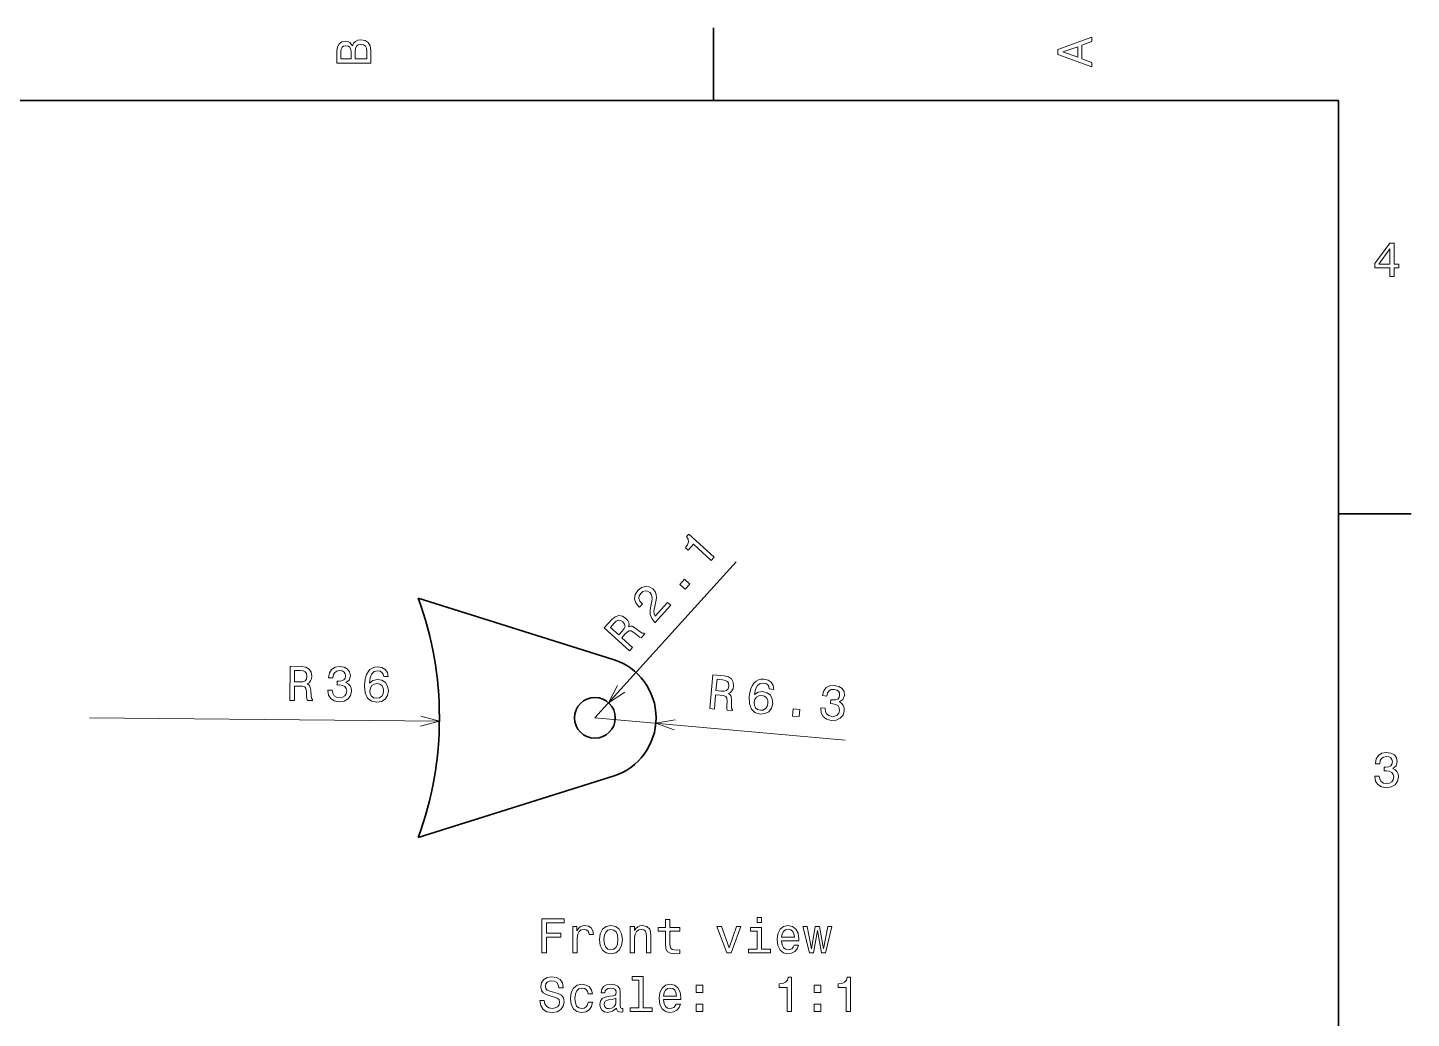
# Model space of a CAD drawing. Extents: x 0 to 297, y 0 to 210.
# Drawn here: x 152.1 to 294.5, y 105.6 to 207.5 of the extents above; entities that cross this region are included whole.
import ezdxf

# ---------------------------------------------------------------- set-up
doc = ezdxf.new("R2010")
doc.units = 0

msp = doc.modelspace()

# ---------------------------------------------------------------- linework, layer by layer
at = {"color": 7, "lineweight": 35, "ltscale": 0.1875}
for p, q in [((222.699997, 200), (222.699997, 207.5)), ((287, 157.5), (294.5, 157.5))]:
    msp.add_line(p, q, dxfattribs=at)
at = {"color": 7, "lineweight": 35}
for p, q in [((287, 200), (10, 200)), ((287, 10), (287, 200)), ((192.310928, 148.820068), (212.370361, 142.51767)), ((192.310928, 124.194618), (212.370361, 130.497009))]:
    msp.add_line(p, q, dxfattribs=at)
at = {"color": 7, "lineweight": 13}
for p, q in [((210.481995, 136.507339), (225.021347, 152.540863)), ((194.480286, 136.156006), (158.481995, 136.507339)), ((210.481995, 136.507339), (236.222931, 134.200531))]:
    msp.add_line(p, q, dxfattribs=at)
for points in [[(261.633209, 203.466858), (261.633209, 203.930847), (260.604401, 204.298996), (260.604401, 205.695969), (261.633209, 206.064133), (261.633209, 206.538193), (258.128174, 205.257217), (258.128174, 204.742798)], [(185.542007, 205.630417), (185.249496, 205.983429), (185.052811, 206.074219), (184.81073, 206.104477), (184.432495, 206.03891), (184.160156, 205.842224), (183.993729, 205.524506), (183.933212, 205.080704), (183.933212, 203.835022), (187.433212, 203.835022), (187.433212, 205.151306), (187.36261, 205.620331), (187.155838, 205.968307), (186.828018, 206.185165), (186.384216, 206.260818), (186.08667, 206.215424), (185.839554, 206.094391), (185.65799, 205.897705)], [(185.385666, 204.984879), (185.385666, 204.298996), (184.351807, 204.298996), (184.351807, 205.025223), (184.382065, 205.297562), (184.472839, 205.489197), (184.629181, 205.605194), (184.86116, 205.645538), (185.093155, 205.600143), (185.254532, 205.479111), (185.355408, 205.272339)], [(187.014618, 205.095825), (187.014618, 204.298996), (185.809296, 204.298996), (185.809296, 205.050446), (185.844589, 205.368164), (185.9505, 205.595108), (186.132065, 205.731277), (186.394302, 205.776657), (186.671692, 205.731277), (186.863327, 205.605194), (186.979324, 205.393372)], [(260.17572, 204.460388), (258.632477, 205), (260.17572, 205.539627)], [(292.277374, 181.916794), (292.731262, 181.916794), (292.731262, 182.784225), (293.23056, 182.784225), (293.23056, 183.187683), (292.731262, 183.187683), (292.731262, 185.341141), (292.272339, 185.341141), (290.739197, 183.228027), (290.739197, 182.784225), (292.277374, 182.784225)], [(291.162842, 183.187683), (292.277374, 184.756134), (292.277374, 183.187683)], [(222.459091, 152.692596), (222.76738, 153.032578), (220.15596, 155.40062), (219.925598, 155.146576), (220.092499, 154.872681), (220.123718, 154.599289), (220.027054, 154.3125), (219.799469, 154.00148), (220.064728, 153.760941), (220.613541, 154.366165)], [(216.674133, 146.313141), (218.2901, 148.095169), (217.968811, 148.38652), (216.69162, 146.978073), (216.587173, 147.215759), (216.563431, 147.482376), (216.674225, 148.137589), (216.762024, 148.459641), (216.824966, 148.851898), (216.797394, 149.196869), (216.668442, 149.49762), (216.452011, 149.761963), (216.080612, 149.983017), (215.674805, 150.031021), (215.273987, 149.904327), (214.902878, 149.607697), (214.641159, 149.191452), (214.569443, 148.759506), (214.690414, 148.329834), (215.006073, 147.934677), (215.058365, 147.887238), (215.366653, 148.227219), (215.336777, 148.254318), (215.11322, 148.518311), (215.017883, 148.788574), (215.044022, 149.057617), (215.19603, 149.307831), (215.429871, 149.490631), (215.668945, 149.566589), (215.9095, 149.539078), (216.12645, 149.410431), (216.274582, 149.228439), (216.355911, 149.02533), (216.374527, 148.790604), (216.33754, 148.524582), (216.257217, 148.195755), (216.156845, 147.619598), (216.169647, 147.138229), (216.329636, 146.714035), (216.662918, 146.323303)], [(219.776642, 149.734497), (220.244156, 150.250061), (219.6875, 150.754837), (219.220001, 150.239273)], [(214.034088, 143.401779), (214.349152, 143.749222), (213.254517, 144.741837), (213.576355, 145.096756), (213.824707, 145.348099), (214.026077, 145.465057), (214.230667, 145.442917), (214.48497, 145.280396), (214.838135, 144.994186), (215.078888, 144.816711), (215.25029, 144.742981), (215.606018, 145.135254), (215.535034, 145.199615), (215.352509, 145.208557), (215.131134, 145.354828), (214.688995, 145.708099), (214.32132, 145.925781), (214.146271, 145.927933), (213.953323, 145.857803), (213.995438, 146.091934), (213.959534, 146.315125), (213.85614, 146.531433), (213.678467, 146.733398), (213.317215, 146.965668), (212.946335, 147.029663), (212.58078, 146.911819), (212.22731, 146.619629), (211.441345, 145.752899)], [(212.456787, 146.234528), (212.685852, 146.442108), (212.902512, 146.538376), (213.124741, 146.520676), (213.360703, 146.367966), (213.543518, 146.134125), (213.582794, 145.914673), (213.494202, 145.681854), (213.299454, 145.42955), (212.936966, 145.0298), (212.073975, 145.812378)], [(179.085831, 138.306351), (179.55484, 138.301773), (179.56926, 139.779358), (180.04834, 139.774689), (180.401199, 139.756119), (180.622406, 139.68335), (180.741806, 139.515747), (180.789337, 139.217712), (180.81012, 138.763611), (180.837479, 138.465775), (180.896271, 138.288681), (181.425781, 138.283508), (181.426712, 138.379318), (181.312103, 138.521667), (181.274323, 138.784286), (181.244537, 139.349457), (181.162888, 139.76886), (181.048172, 139.901108), (180.867569, 139.998688), (181.070511, 140.122803), (181.21344, 140.297928), (181.306381, 140.518936), (181.339249, 140.785919), (181.272781, 141.210205), (181.074158, 141.529892), (180.743195, 141.724777), (180.289963, 141.794754), (179.119995, 141.806183)], [(180.154663, 141.367386), (180.46199, 141.334122), (180.677902, 141.236191), (180.812347, 141.058365), (180.855026, 140.780548), (180.801743, 140.488556), (180.663849, 140.31337), (180.431, 140.224869), (180.113037, 140.202759), (179.573441, 140.208023), (179.584808, 141.372955)], [(182.986145, 139.367752), (182.985809, 139.332458), (183.061768, 138.847534), (183.295242, 138.482132), (183.666168, 138.246506), (184.159531, 138.15596), (184.684845, 138.236572), (185.080368, 138.45462), (185.335953, 138.805176), (185.431168, 139.258148), (185.393723, 139.556076), (185.285141, 139.799225), (185.105408, 139.987595), (184.864685, 140.126114), (185.195129, 140.395233), (185.315353, 140.827805), (185.243546, 141.221893), (185.029602, 141.521545), (184.678406, 141.711578), (184.194931, 141.78186), (183.740265, 141.705612), (183.390137, 141.487106), (183.15976, 141.136322), (183.079529, 140.66806), (183.079193, 140.632751), (183.528015, 140.628372), (183.571503, 140.950729), (183.704895, 141.181427), (183.918076, 141.320572), (184.21611, 141.368088), (184.477951, 141.325195), (184.668549, 141.217422), (184.782867, 141.04483), (184.825989, 140.812408), (184.778183, 140.565735), (184.655533, 140.400497), (184.442734, 140.301712), (184.154999, 140.274261), (183.958374, 140.281219), (183.954483, 139.882828), (184.201691, 139.890503), (184.518951, 139.84201), (184.754791, 139.718658), (184.894073, 139.520615), (184.941986, 139.262924), (184.883667, 138.970978), (184.735306, 138.755554), (184.501999, 138.621658), (184.193924, 138.579269), (183.876709, 138.632797), (183.64621, 138.786362), (183.502335, 139.029846), (183.450104, 139.36322)], [(189.217361, 140.764496), (189.125534, 141.17392), (188.906601, 141.478668), (188.565552, 141.673645), (188.122406, 141.74353), (187.824524, 141.711136), (187.566391, 141.617828), (187.337936, 141.463715), (187.144135, 141.243683), (186.990143, 140.967804), (186.8759, 140.631012), (186.801407, 140.233307), (186.776855, 139.784668), (186.850555, 139.06778), (187.09259, 138.545944), (187.48793, 138.229385), (188.03154, 138.118164), (188.521606, 138.204163), (188.897095, 138.437546), (189.142792, 138.808365), (189.233154, 139.28157), (189.1521, 139.76149), (188.923721, 140.131897), (188.567932, 140.367371), (188.124939, 140.452377), (187.644867, 140.356201), (187.284012, 140.072235), (187.365067, 140.626236), (187.530334, 141.023056), (187.779755, 141.25766), (188.123459, 141.335007), (188.375214, 141.292206), (188.565811, 141.184418), (188.69017, 141.006683), (188.753418, 140.769028)], [(188.743942, 139.281296), (188.685364, 138.964127), (188.541794, 138.72345), (188.313293, 138.564285), (188.030396, 138.516617), (187.733337, 138.569946), (187.507935, 138.7285), (187.364044, 138.971985), (187.321762, 139.290131), (187.375244, 139.60231), (187.518768, 139.837952), (187.752213, 139.986969), (188.06543, 140.039398), (188.337204, 139.981262), (188.552628, 139.832901), (188.691513, 139.594513)], [(222.307205, 137.455627), (222.774353, 137.413757), (222.90625, 138.885529), (223.383453, 138.842758), (223.733704, 138.796188), (223.948425, 138.706055), (224.054123, 138.529495), (224.077789, 138.228622), (224.062393, 137.774292), (224.065979, 137.475235), (224.110504, 137.294022), (224.637924, 137.24675), (224.646484, 137.342194), (224.543549, 137.493195), (224.526779, 137.757996), (224.542023, 138.32373), (224.494003, 138.748306), (224.390167, 138.889252), (224.217896, 139.0009), (224.430069, 139.108475), (224.586472, 139.271683), (224.696701, 139.484589), (224.750702, 139.748108), (224.718185, 140.176361), (224.545624, 140.510818), (224.231201, 140.731415), (223.784973, 140.837219), (222.619614, 140.94165)], [(223.616104, 140.421967), (223.919815, 140.364365), (224.127258, 140.249573), (224.247131, 140.0616), (224.267578, 139.781281), (224.191238, 139.494446), (224.039856, 139.330795), (223.80069, 139.261078), (223.481979, 139.264328), (222.944519, 139.3125), (223.048492, 140.472824)], [(228.881042, 139.43367), (228.822067, 139.849091), (228.628052, 140.170288), (228.303589, 140.391769), (227.867416, 140.496689), (227.567902, 140.488083), (227.303162, 140.415604), (227.063171, 140.280136), (226.852493, 140.076233), (226.677032, 139.813461), (226.536377, 139.486816), (226.430481, 139.096298), (226.370331, 138.651047), (226.38678, 137.930557), (226.586548, 137.391129), (226.95546, 137.044128), (227.488495, 136.89003), (227.983841, 136.936783), (228.376709, 137.139557), (228.651123, 137.489655), (228.778839, 137.954178), (228.736206, 138.439026), (228.53801, 138.826416), (228.202072, 139.089432), (227.767242, 139.209427), (227.281052, 139.151718), (226.898743, 138.897369), (227.023621, 139.443161), (227.21991, 139.825577), (227.487198, 140.039597), (227.835968, 140.089355), (228.083527, 140.026672), (228.264954, 139.904083), (228.374771, 139.71701), (228.418915, 139.475082)], [(233.721802, 137.53653), (233.718658, 137.501358), (233.755814, 137.011932), (233.959488, 136.62912), (234.310486, 136.364746), (234.795105, 136.235245), (235.325165, 136.273819), (235.736755, 136.459717), (236.019424, 136.788834), (236.15036, 137.232803), (236.136734, 137.532776), (236.047836, 137.783783), (235.883652, 137.98584), (235.654694, 138.143066), (236.005508, 138.385056), (236.15976, 138.806702), (236.119522, 139.205246), (235.930084, 139.520966), (235.595123, 139.738327), (235.118759, 139.846848), (234.659485, 139.806992), (234.293076, 139.617035), (234.035522, 139.285675), (233.91832, 138.825272), (233.915161, 138.790115), (234.362213, 138.750061), (234.431213, 139.067932), (234.58252, 139.287292), (234.806091, 139.409027), (235.106964, 139.432709), (235.364563, 139.36911), (235.54599, 139.246521), (235.64621, 139.065384), (235.670715, 138.830261), (235.603455, 138.588181), (235.468048, 138.433228), (235.248062, 138.351669), (234.959045, 138.347198), (234.763596, 138.369766), (234.728027, 137.972946), (234.975067, 137.960938), (235.287476, 137.88736), (235.512756, 137.745651), (235.635849, 137.537155), (235.663116, 137.276474), (235.581757, 136.990082), (235.416733, 136.78714), (235.173508, 136.672226), (234.863052, 136.65448), (234.551102, 136.733063), (234.333542, 136.904465), (234.209473, 137.15863), (234.183929, 137.495102)], [(228.291153, 137.992813), (228.207535, 137.681305), (228.045288, 137.452805), (227.80484, 137.312332), (227.519043, 137.287308), (227.227173, 137.36409), (227.015091, 137.54007), (226.891037, 137.794235), (226.874176, 138.114731), (226.952332, 138.421661), (227.114136, 138.645142), (227.358704, 138.775131), (227.675079, 138.802475), (227.941376, 138.722916), (228.144318, 138.557892), (228.263794, 138.309204)], [(230.821793, 136.692581), (231.514984, 136.630463), (231.582047, 137.378906), (230.888855, 137.441025)], [(290.729126, 130.51622), (290.729126, 130.480911), (290.809814, 129.996765), (291.046844, 129.633652), (291.420044, 129.401657), (291.914276, 129.315933), (292.438782, 129.401657), (292.832153, 129.623566), (293.08429, 129.976593), (293.175079, 130.430481), (293.134735, 130.728027), (293.023773, 130.970108), (292.842224, 131.156708), (292.600159, 131.292877), (292.927948, 131.565216), (293.043945, 131.998932), (292.968292, 132.392303), (292.751434, 132.68985), (292.398407, 132.87645), (291.914276, 132.942017), (291.460388, 132.861313), (291.112396, 132.63942), (290.885468, 132.286392), (290.809814, 131.817368), (290.809814, 131.782074), (291.258636, 131.782074), (291.299011, 132.104828), (291.430115, 132.336823), (291.641937, 132.478027), (291.939484, 132.528473), (292.201721, 132.488113), (292.393372, 132.382217), (292.509369, 132.210739), (292.554749, 131.97876), (292.509369, 131.731628), (292.388336, 131.565216), (292.176514, 131.46434), (291.889069, 131.434082), (291.692383, 131.439133), (291.692383, 131.04071), (291.939484, 131.050797), (292.257202, 131.005417), (292.494232, 130.884369), (292.635468, 130.687683), (292.685883, 130.430481), (292.630402, 130.13797), (292.484161, 129.921112), (292.252167, 129.784943), (291.944519, 129.739563), (291.626801, 129.789993), (291.394806, 129.941284), (291.248566, 130.183365), (291.193085, 130.51622)], [(205.030609, 112.33799), (205.499634, 112.33799), (205.499634, 113.946777), (206.97226, 113.946777), (206.97226, 114.365364), (205.499634, 114.365364), (205.499634, 115.41436), (207.31015, 115.41436), (207.31015, 115.83799), (205.030609, 115.83799)], [(217.75972, 114.577187), (217.75972, 113.220558), (217.789978, 112.781792), (217.931183, 112.479202), (218.213608, 112.302689), (218.692719, 112.242172), (219.217209, 112.267387), (219.217209, 112.650673), (218.833923, 112.620407), (218.485947, 112.660759), (218.299347, 112.786835), (218.218658, 112.99865), (218.203522, 113.296204), (218.203522, 114.577187), (219.217209, 114.577187), (219.217209, 114.955421), (218.203522, 114.955421), (218.203522, 115.747215), (217.75972, 115.747215), (217.75972, 114.955421), (216.993149, 114.955421), (216.993149, 114.577187)], [(227.64444, 115.95903), (227.17543, 115.95903), (227.17543, 115.454704), (227.64444, 115.454704)], [(208.222977, 112.33799), (208.666779, 112.33799), (208.666779, 113.886261), (208.712173, 114.25946), (208.848343, 114.526749), (209.070236, 114.688133), (209.367783, 114.743607), (209.589691, 114.708305), (209.756119, 114.607445), (209.856979, 114.435974), (209.892288, 114.203987), (210.341125, 114.203987), (210.280609, 114.612488), (210.114182, 114.904991), (209.836807, 115.081505), (209.458572, 115.142021), (209.201355, 115.101677), (208.979462, 115.000816), (208.782776, 114.829346), (208.626434, 114.597359), (208.626434, 115.046204), (208.222977, 115.046204)], [(210.961456, 113.689575), (211.042145, 113.074303), (211.274124, 112.620407), (211.642288, 112.33799), (212.13652, 112.242172), (212.625717, 112.33799), (212.993866, 112.615364), (213.225861, 113.06926), (213.3116, 113.689575), (213.225861, 114.304848), (212.993866, 114.763779), (212.625717, 115.041161), (212.13652, 115.142021), (211.642288, 115.041161), (211.274124, 114.758736), (211.042145, 114.304848)], [(211.415344, 113.694618), (211.460724, 114.148506), (211.601944, 114.476318), (211.828888, 114.678047), (212.13652, 114.74865), (212.439117, 114.678047), (212.666061, 114.481361), (212.807266, 114.148506), (212.857697, 113.694618), (212.807266, 113.235687), (212.666061, 112.902832), (212.439117, 112.701103), (212.13652, 112.635544), (211.828888, 112.701103), (211.601944, 112.902832), (211.460724, 113.235687)], [(214.128601, 112.33799), (214.572403, 112.33799), (214.572403, 113.90139), (214.617783, 114.25946), (214.764038, 114.521706), (214.990982, 114.68309), (215.293579, 114.743607), (215.53566, 114.693176), (215.686951, 114.557007), (215.762604, 114.330063), (215.787811, 114.027473), (215.787811, 112.33799), (216.231628, 112.33799), (216.231628, 114.118248), (216.211456, 114.476318), (216.120667, 114.773872), (215.82312, 115.046204), (215.359146, 115.142021), (215.101944, 115.10672), (214.885086, 115.010902), (214.698486, 114.849518), (214.552231, 114.63266), (214.552231, 115.046204), (214.128601, 115.046204)], [(224.04863, 112.33799), (224.517639, 112.33799), (225.506119, 115.046204), (225.04718, 115.046204), (224.28566, 112.862488), (223.509003, 115.046204), (223.045029, 115.046204)], [(227.629318, 112.711189), (227.629318, 114.955421), (226.489548, 114.955421), (226.489548, 114.577187), (227.185516, 114.577187), (227.185516, 112.711189), (226.27774, 112.711189), (226.27774, 112.33799), (228.54718, 112.33799), (228.54718, 112.711189)], [(229.697037, 113.563492), (231.47226, 113.563492), (231.477295, 113.770264), (231.396606, 114.350235), (231.174713, 114.783958), (230.821686, 115.046204), (230.352661, 115.142021), (229.893723, 115.041161), (229.540695, 114.758736), (229.313751, 114.299805), (229.233063, 113.694618), (229.308716, 113.074303), (229.53566, 112.620407), (229.883636, 112.33799), (230.337524, 112.242172), (230.730896, 112.307732), (231.053665, 112.479202), (231.290695, 112.751534), (231.426865, 113.114647), (230.988098, 113.114647), (230.897324, 112.912918), (230.766205, 112.76162), (230.393005, 112.640587), (230.105545, 112.69606), (229.888687, 112.872574), (229.747467, 113.160034), (229.697037, 113.548363)], [(229.697037, 113.936691), (229.752518, 114.284676), (229.888687, 114.541878), (230.095459, 114.698219), (230.367798, 114.753693), (230.635086, 114.698219), (230.841858, 114.541878), (230.967926, 114.284676), (231.013321, 113.936691)], [(232.985229, 112.33799), (233.388687, 114.637703), (233.792145, 112.33799), (234.215775, 112.33799), (234.88147, 115.046204), (234.452805, 115.046204), (234.003952, 112.74649), (233.605545, 115.046204), (233.166779, 115.046204), (232.768372, 112.74649), (232.319519, 115.046204), (231.895889, 115.046204), (232.561584, 112.33799)], [(205.267639, 107.44606), (204.808716, 107.44606), (204.909576, 106.911476), (205.161743, 106.518105), (205.550064, 106.281075), (206.074554, 106.195343), (206.594009, 106.276031), (206.982346, 106.497932), (207.229462, 106.845917), (207.320236, 107.304848), (207.244583, 107.718391), (207.032776, 107.985687), (206.689835, 108.162201), (206.230896, 108.29332), (205.837524, 108.389145), (205.580322, 108.500092), (205.434067, 108.661476), (205.388687, 108.913635), (205.434067, 109.140587), (205.565201, 109.312057), (205.766922, 109.428047), (206.044296, 109.468391), (206.326721, 109.417961), (206.54863, 109.281792), (206.694885, 109.054848), (206.765488, 108.747215), (207.224411, 108.747215), (207.224411, 108.757301), (207.143723, 109.231361), (206.906693, 109.584389), (206.533493, 109.80629), (206.029175, 109.881935), (205.575287, 109.80629), (205.22226, 109.594475), (204.995316, 109.266663), (204.914612, 108.843033), (204.980179, 108.46479), (205.171829, 108.207588), (205.474411, 108.036118), (205.887955, 107.904991), (206.296463, 107.789001), (206.604095, 107.678047), (206.790695, 107.516663), (206.856262, 107.254417), (206.795746, 106.987129), (206.639404, 106.7854), (206.402374, 106.659317), (206.094727, 106.618973), (205.751801, 106.674446), (205.489548, 106.835831), (205.32312, 107.098076)], [(215.011154, 109.539001), (215.011154, 106.66436), (214.098343, 106.66436), (214.098343, 106.291161), (216.362747, 106.291161), (216.362747, 106.66436), (215.454971, 106.66436), (215.454971, 109.912201), (214.315201, 109.912201), (214.315201, 109.539001)], [(230.261887, 106.291161), (230.72081, 106.291161), (230.72081, 109.816376), (230.377869, 109.816376), (230.287094, 109.508743), (230.105545, 109.301971), (229.828156, 109.180931), (229.444885, 109.140587), (229.444885, 108.782516), (230.261887, 108.782516)], [(236.333923, 106.291161), (236.792862, 106.291161), (236.792862, 109.816376), (236.449921, 109.816376), (236.359146, 109.508743), (236.177582, 109.301971), (235.900208, 109.180931), (235.516922, 109.140587), (235.516922, 108.782516), (236.333923, 108.782516)], [(209.781326, 108.101677), (210.220093, 108.101677), (210.129318, 108.505135), (209.91246, 108.822861), (209.574554, 109.019547), (209.135803, 109.095192), (208.651657, 108.994331), (208.283493, 108.711906), (208.051514, 108.252975), (207.97081, 107.637703), (208.046463, 107.027473), (208.273407, 106.573578), (208.63147, 106.291161), (209.120667, 106.195343), (209.554382, 106.270988), (209.892288, 106.482803), (210.124268, 106.815659), (210.225143, 107.25946), (209.801514, 107.25946), (209.725861, 106.977043), (209.584641, 106.765221), (209.382919, 106.634102), (209.135803, 106.593758), (208.828171, 106.659317), (208.606262, 106.861046), (208.470093, 107.188858), (208.424698, 107.652832), (208.470093, 108.10672), (208.611298, 108.434532), (208.838257, 108.636261), (209.135803, 108.706863), (209.398041, 108.661476), (209.594727, 108.545486), (209.725861, 108.353844)], [(212.701355, 106.644188), (212.701355, 106.629059), (212.726578, 106.457588), (212.802231, 106.336548), (213.119949, 106.24073), (213.367065, 106.281075), (213.367065, 106.624016), (213.261154, 106.608887), (213.119949, 106.674446), (213.094727, 106.876175), (213.094727, 108.278191), (213.03421, 108.636261), (212.857697, 108.88842), (212.550064, 109.039719), (212.116348, 109.095192), (211.692719, 109.034676), (211.380035, 108.863205), (211.18335, 108.595917), (211.117783, 108.242889), (211.117783, 108.212631), (211.516205, 108.212631), (211.551514, 108.424446), (211.66246, 108.575745), (211.844009, 108.666519), (212.101212, 108.70182), (212.348343, 108.676605), (212.524857, 108.60096), (212.630753, 108.469833), (212.666061, 108.288277), (212.645889, 108.076462), (212.565201, 107.970558), (212.363464, 107.92012), (211.985229, 107.879776), (211.551514, 107.789001), (211.243866, 107.627617), (211.062317, 107.375458), (211.006836, 107.002258), (211.057266, 106.669403), (211.213608, 106.422287), (211.465775, 106.265945), (211.813751, 106.210472), (212.282776, 106.316376)], [(217.552948, 107.516663), (219.328171, 107.516663), (219.333206, 107.723434), (219.252518, 108.303406), (219.030609, 108.737129), (218.677582, 108.999374), (218.208572, 109.095192), (217.749634, 108.994331), (217.396606, 108.711906), (217.169662, 108.252975), (217.088974, 107.647789), (217.164612, 107.027473), (217.391571, 106.573578), (217.739548, 106.291161), (218.193436, 106.195343), (218.586807, 106.260902), (218.909576, 106.432373), (219.146606, 106.704704), (219.282776, 107.067818), (218.844009, 107.067818), (218.753235, 106.866089), (218.622116, 106.71479), (218.248917, 106.593758), (217.961456, 106.649231), (217.744583, 106.825745), (217.603378, 107.113205), (217.552948, 107.501534)], [(217.552948, 107.889862), (217.608429, 108.237846), (217.744583, 108.495049), (217.951355, 108.65139), (218.223694, 108.706863), (218.490982, 108.65139), (218.697754, 108.495049), (218.823837, 108.237846), (218.869232, 107.889862)], [(220.896606, 108.247932), (221.592575, 108.247932), (221.592575, 108.999374), (220.896606, 108.999374)], [(233.040695, 108.247932), (233.736664, 108.247932), (233.736664, 108.999374), (233.040695, 108.999374)], [(212.650925, 107.239288), (212.590408, 106.977043), (212.429031, 106.775307), (212.186951, 106.644188), (211.889404, 106.598801), (211.697754, 106.624016), (211.5616, 106.704704), (211.475861, 106.845917), (211.450638, 107.042603), (211.47081, 107.219116), (211.551514, 107.345192), (211.874268, 107.486404), (212.282776, 107.546921), (212.650925, 107.667961)], [(220.896606, 106.291161), (221.592575, 106.291161), (221.592575, 107.042603), (220.896606, 107.042603)], [(233.040695, 106.291161), (233.736664, 106.291161), (233.736664, 107.042603), (233.040695, 107.042603)]]:
    msp.add_lwpolyline(points, close=True, dxfattribs=at)
for points in [[(212.806915, 139.841782), (211.89267, 138.062988), (213.573837, 139.146332)], [(192.543472, 135.657242), (194.480286, 136.156006), (192.553574, 136.692474)], [(218.727188, 136.288147), (216.756851, 135.945007), (218.634781, 135.257004)]]:
    msp.add_lwpolyline(points, dxfattribs=at)
at = {"color": 7, "lineweight": 35}
msp.add_circle((210.481995, 136.507339), 2.1, dxfattribs=at)
for centre, radius, start, end in [((158.481995, 136.507339), 36, 339.999999, 20.000001), ((210.481995, 136.507339), 6.3, 287.441992, 72.558008)]:
    msp.add_arc(centre, radius, start, end, dxfattribs=at)

doc.saveas('drawing.dxf')
